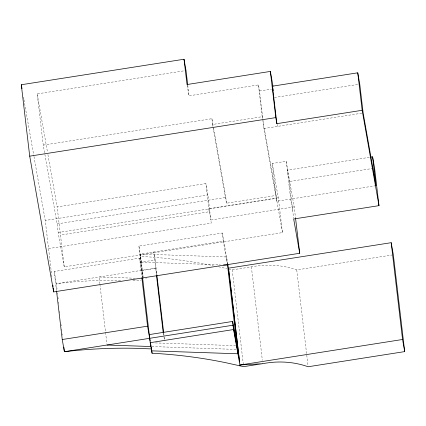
<?xml version="1.0" encoding="UTF-8"?>
<svg xmlns="http://www.w3.org/2000/svg" width="426" height="426" viewBox="0 0 426 426"><rect width="100%" height="100%" fill="white"/><g stroke="black" fill="none" stroke-linecap="round" stroke-linejoin="round"><path stroke-width="0.32" stroke-dasharray="2.13 1.6" d="M375.972 185.683L276.762 201.226L272.267 163.499L286.144 161.284L294.19 206.866L295.522 217.974M294.19 206.866L210.849 220.013L211.216 223.086L48.553 248.566M143.152 278.498L138.919 246.084L222.319 233.017L223.267 241.116L139.872 254.184L142.481 276.889M272.267 163.499L278.284 197.744L282.475 232.607L64.225 266.862L58.165 232.532L57.153 223.89L43.255 145.122L37.211 93.89L185.358 70.62M187.131 85.168L189.011 95.813L258.454 84.928L259.525 90.988L263.934 128.519L276.762 201.226M259.525 90.988L271.538 89.109M274.456 97.506L358.442 84.348M43.255 145.122L211.908 118.7L213.288 126.511M212.931 126.421L212.585 124.467L262.187 116.697L258.454 84.928M263.934 128.519L361.828 113.183M369.31 157.338L287.294 170.176L290.67 199.033L292.667 210.353L293.615 218.384M64.225 266.862L57.148 206.919L205.88 183.558L207.883 194.906L210.849 220.013L208.846 208.665L205.88 183.558M292.667 210.353L289.291 181.492L371.967 168.558M51.887 276.804L45.241 220.45L207.883 194.906M57.153 223.89L225.807 197.467L213.399 127.166M213.043 127.07L226.483 203.229L276.085 195.459L262.618 119.12M278.284 197.744L208.846 208.665L209.214 211.738L60.465 235.04M58.165 232.532L276.421 198.335L282.475 232.607M56.498 290.649L54.251 271.49L139.563 258.145L141.709 270.329L155.623 268.167L156.885 275.143M141.709 270.329L56.397 283.679L57.175 290.282M228.703 269.078L232.223 269.866L251.377 266.862A72.995 59.571 -6.7 0 1 296.752 269.93L393.326 254.801M138.919 246.084L141.224 262.134L155.176 260.004L153.818 252.054L155.735 268.396L141.789 270.526L142.838 276.66M145.687 278.109L146.954 277.917M141.224 262.134L220.21 264.812M135.25 278.231L99.056 277.001L99.828 283.61M155.346 342.93L235.658 345.651M151.805 346.551L236.1 349.411M227.772 263.811L226.563 256.963L140.276 254.034L140.697 256.431L142.188 256.495A421.623 344.101 -6.7 0 1 213.309 265.67M132.976 280.452L140.926 280.787M222.319 233.017L226.563 256.963L227.367 263.816M223.267 241.116L227.282 263.769M289.291 181.492L286.144 161.284M262.187 116.697L262.507 118.513M163.28 333.057L164.612 340.603M37.211 93.89L47.467 152.039M47.93 154.654L57.148 206.919M23.489 97.139L23.835 99.098M23.947 99.748L33.846 155.857M33.963 156.512L45.241 220.45M54.251 271.49L56.397 283.679A421.623 344.101 -6.7 0 1 121.341 280.18M296.752 269.93L308.051 366.094M277.614 124.376L277.843 126.341M251.377 266.862L262.368 360.391M225.807 197.467L226.483 203.229M232.223 269.866L243.299 364.001M211.908 118.7L212.585 124.467M187.781 85.434L189.011 95.813M155.176 260.004L156.944 275.058M155.623 268.167L156.39 274.722M140.697 256.431L143.12 277.033M139.563 258.145L141.736 276.639M99.908 284.27L106.889 343.713M57.483 292.923L57.638 294.249M58.027 297.55L58.181 298.871M58.57 302.172L58.724 303.493M59.656 311.422L59.81 312.743M61.206 324.628L61.36 325.949M61.749 329.255L61.903 330.576M62.292 333.877L62.446 335.198M163.765 333.393L164.148 336.673M164.228 337.328L164.532 339.948M218.458 266.751A421.623 344.101 -6.7 0 1 226.786 268.625"/><path stroke-width="0.64" d="M272.981 86.233L270.366 71.424L187.019 84.54L184.021 59.246L21.3 84.742L29.713 156.156L53.671 291.911L299.734 253.268L295.596 218.629M149.59 336.481L149.26 334.596L232.607 321.454L236.989 345.694M239.971 365.886L239.923 365.039L240.631 364.928L262.57 363.692L243.608 366.637L225.972 362.75A421.623 344.101 -6.7 0 0 153.562 353.308L152.071 353.25L150.213 342.68L233.554 329.538L232.607 321.454M357.755 72.814L362.159 110.297L276.863 123.662L272.459 86.18L357.755 72.814L359.757 84.14L363.144 112.975L375.972 185.683L372.596 156.821L370.625 157.13M29.713 156.156L275.792 117.603L270.366 71.424M372.596 156.821L374.592 168.148L378.986 205.651L293.684 219.001L299.734 253.268M262.757 363.682A72.995 59.571 -6.7 0 1 308.126 366.754L404.7 351.604L393.326 254.801L391.185 242.687L228.538 268.167L239.923 365.039L233.554 329.538M151.565 348.926L138.322 348.372A421.623 344.101 -6.7 0 0 64.39 351.711L62.239 339.522L147.556 326.167L141.89 277.96M240.631 364.928L402.559 339.49L391.185 242.687M223.533 264.924L227.511 265.063L237.937 353.777L151.651 350.854L151.214 347.147L151.459 348.33M107.043 345.033L151.139 346.53M237.426 349.453L233.049 325.208L64.39 351.711L63.847 347.089M362.159 110.297L378.986 205.651M402.559 339.49L404.7 351.604M272.459 86.18L273.236 90.584M275.792 117.603L276.863 123.662M227.883 264.434L231.068 289.382M184.021 59.246L186.013 70.519L187.706 84.785M147.556 326.167L150.144 340.869M150.367 342.126L150.586 343.383M150.809 344.645L151.033 345.901M21.3 84.742L21.992 88.661M156.885 275.143L163.69 332.738M239.503 361.312L231.574 293.541M231.142 289.973L231.504 292.95M156.47 275.377L163.169 332.429M151.635 349.544L152.071 353.25M142.556 277.544L150.213 342.68M56.578 291.309L62.239 339.522M52.893 285.34L53.048 286.655M53.202 287.971L53.671 291.911"/></g></svg>
